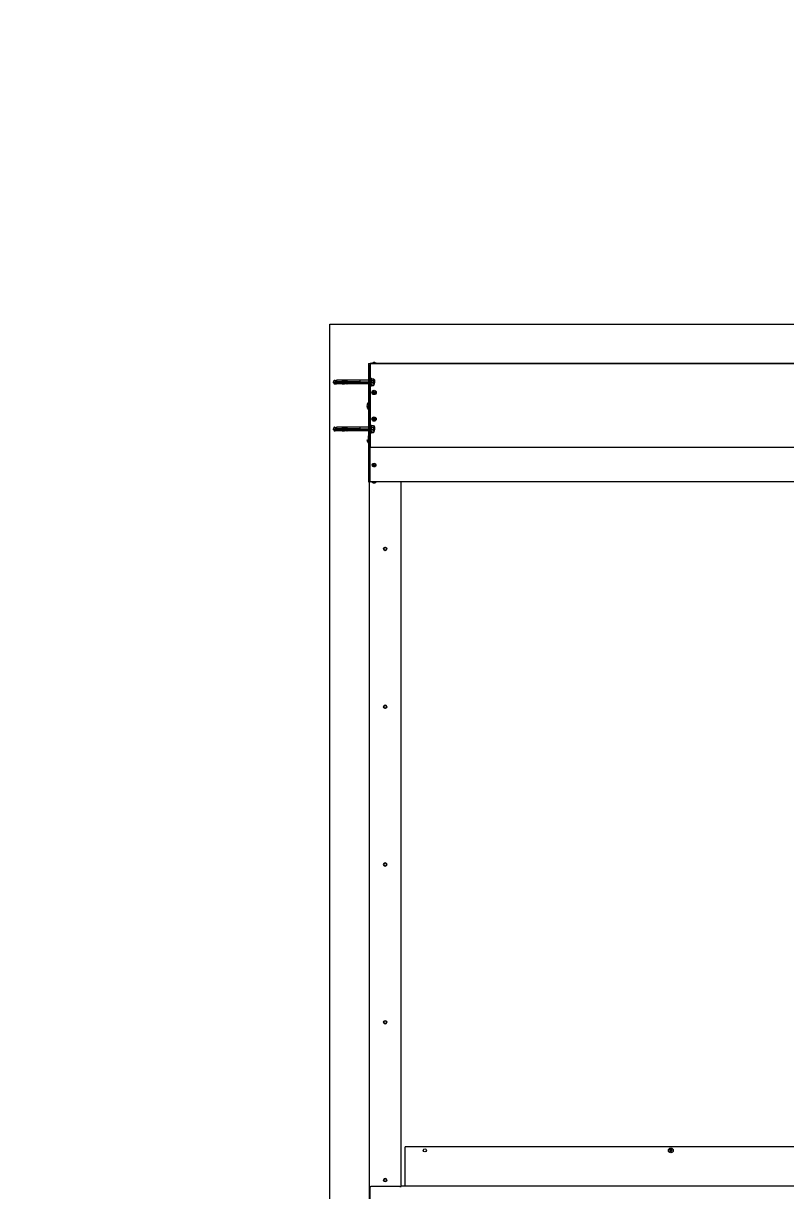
# Model space of a CAD drawing. Header units: millimetres. Extents: x 0 to 420, y 0 to 297.
# Drawn here: x 0 to 128.9, y 99.7 to 297 of the extents above; entities that cross this region are included whole.
import ezdxf

# ---------------------------------------------------------------- set-up
doc = ezdxf.new("R2010")
doc.units = ezdxf.units.MM
for name, pattern in [('K5LT_AXLED', [19.5, 15, -1.5, 1.5, -1.5]), ('K5LT_THIN', [0]), ('K5LT_THIN_INCLUDED_TO_HATCHING', [0])]:
    doc.linetypes.add(name, pattern=pattern)
doc.layers.add('Системный слой', color=7, linetype='Continuous')
doc.styles.add('KDIMTEXTSTYLE', font='GOST_AU.SHX', dxfattribs={"width": 0.96, "oblique": 15, "height": 5})
doc.dimstyles.new('KDIMSTYLE (0.07)', dxfattribs={"dimtxt": 5, "dimasz": 1, "dimexe": 2, "dimexo": 0, "dimgap": 1, "dimtad": 1, "dimlfac": 15, "dimtxsty": 'KDIMTEXTSTYLE', "dimsah": 1, "dimcen": 0, "dimdle": 1, "dimadec": 0, "dimazin": 0, "dimtfac": 0.667, "dimtmove": 0, "dimatfit": 3, "dimfxl": 1, "dimtvp": 1, "dimtolj": 1, "dimtzin": 0, "dimarcsym": 0})

# ---------------------------------------------------------------- blocks, each defined once
blk = doc.blocks.new('KDIMARROW_01')
at = {"layer": 'Системный слой'}
blk.add_hatch(color=0, dxfattribs=at).paths.add_polyline_path([(0, 0), (-5, 0.66), (-4.5, 0), (-5, -0.66)])
at = {"layer": 'Системный слой', "color": 0, "linetype": 'K5LT_THIN', "lineweight": 18}
for p, q in [((-4.5, 0), (-5, 0.66)), ((-5, 0.66), (0, 0)), ((0, 0), (-5, -0.66)), ((-5, -0.66), (-4.5, 0)), ((0, 0), (-1, 0))]:
    blk.add_line(p, q, dxfattribs=at)
blk = doc.blocks.new('U4')
at = {"layer": 'Системный слой', "color": 7, "linetype": 'K5LT_THIN_INCLUDED_TO_HATCHING', "lineweight": 18}
for p, q in [((58.65, 236.37), (58.65, 237.05)), ((58.65, 237.05), (58.8, 237.05)), ((58.8, 237.05), (58.8, 236.37)), ((58.85, 236.95), (59.24, 236.95)), ((59.24, 236.95), (59.32, 236.82)), ((59.32, 236.82), (59.32, 236.37)), ((58.65, 236.37), (58.65, 235.69)), ((58.65, 235.69), (58.8, 235.69)), ((58.8, 236.66), (59.24, 236.66)), ((58.8, 235.69), (58.8, 236.37)), ((58.8, 236.08), (59.24, 236.08)), ((58.84, 235.79), (59.24, 235.79)), ((59.24, 235.79), (59.32, 235.92)), ((59.32, 235.92), (59.32, 236.37))]:
    blk.add_line(p, q, dxfattribs=at)
for centre, radius, start, end in [((58.48, 236.86), 0.376, 328.6883, 31.3117), ((59.16, 236.79), 0.157, 304.0185, 37.4223), ((57.99, 236.37), 0.858, 340.3471, 19.6529), ((58.48, 235.89), 0.376, 328.6883, 31.3117), ((58.71, 236.37), 0.603, 0, 28.5789), ((58.71, 236.37), 0.603, 331.4211, 0), ((59.16, 235.95), 0.157, 322.5777, 55.9815)]:
    blk.add_arc(centre, radius, start, end, dxfattribs=at)
blk = doc.blocks.new('U5')
at = {"layer": 'Системный слой', "color": 7, "linetype": 'K5LT_THIN_INCLUDED_TO_HATCHING', "lineweight": 18}
for p, q in [((58.65, 228.44), (58.65, 229.12)), ((58.65, 229.12), (58.8, 229.12)), ((58.8, 229.12), (58.8, 228.44)), ((58.85, 229.02), (59.24, 229.02)), ((59.24, 229.02), (59.32, 228.89)), ((59.32, 228.89), (59.32, 228.44)), ((58.65, 228.44), (58.65, 227.76)), ((58.65, 227.76), (58.8, 227.76)), ((58.8, 228.73), (59.24, 228.73)), ((58.8, 227.76), (58.8, 228.44)), ((58.8, 228.15), (59.24, 228.15)), ((58.84, 227.86), (59.24, 227.86)), ((59.24, 227.86), (59.32, 227.99)), ((59.32, 227.99), (59.32, 228.44))]:
    blk.add_line(p, q, dxfattribs=at)
for centre, radius, start, end in [((58.48, 228.92), 0.376, 328.6883, 31.3117), ((59.16, 228.86), 0.157, 304.0185, 37.4223), ((57.99, 228.44), 0.858, 340.3471, 19.6529), ((58.48, 227.95), 0.376, 328.6883, 31.3117), ((58.71, 228.44), 0.603, 0, 28.5789), ((58.71, 228.44), 0.603, 331.4211, 0), ((59.16, 228.02), 0.157, 322.5777, 55.9815)]:
    blk.add_arc(centre, radius, start, end, dxfattribs=at)

msp = doc.modelspace()

# ---------------------------------------------------------------- linework, layer by layer
at = {"layer": 'Системный слой', "color": 7, "linetype": 'K5LT_THIN', "lineweight": 18}
for p, q in [((51.85017, 246.1808), (225.5835, 246.1808)), ((51.85017, 93.7808), (51.85017, 246.1808)), ((58.3835, 239.51413), (58.3835, 225.3808)), ((58.3835, 239.51413), (58.65017, 239.51413)), ((58.65017, 239.51413), (218.7835, 239.51413)), ((58.65017, 239.51413), (58.65017, 225.3808)), ((218.7835, 239.49413), (58.65017, 239.49413)), ((58.65017, 225.44916), (58.65017, 239.2808)), ((58.95017, 239.54747), (59.6835, 239.54747)), ((58.95017, 239.51413), (58.95017, 239.54747)), ((58.95017, 239.51413), (59.6835, 239.51413)), ((59.07017, 239.57882), (59.5635, 239.57882)), ((59.25432, 239.67282), (59.25432, 239.66333)), ((59.26995, 239.6776), (59.26995, 239.66439)), ((59.2768, 239.67282), (59.2768, 239.66757)), ((59.31195, 239.6776), (59.31195, 239.67657)), ((59.36372, 239.6776), (59.36372, 239.67088)), ((59.38627, 239.67282), (59.38627, 239.66276)), ((59.6835, 239.51413), (59.6835, 239.54747)), ((53.96385, 236.66892), (54.33769, 236.66892)), ((53.96385, 236.07326), (54.33769, 236.07326)), ((53.9757, 236.59421), (54.33769, 236.59421)), ((53.9757, 236.56454), (54.33769, 236.56454)), ((53.9757, 236.17764), (54.33769, 236.17764)), ((53.9757, 236.14797), (54.33769, 236.14797)), ((54.71153, 236.66892), (54.33769, 236.66892)), ((54.69968, 236.59421), (54.33769, 236.59421)), ((54.69968, 236.56454), (54.33769, 236.56454)), ((54.69968, 236.17764), (54.33769, 236.17764)), ((54.69968, 236.14797), (54.33769, 236.14797)), ((54.71153, 236.07326), (54.33769, 236.07326)), ((56.95314, 236.62196), (56.97981, 236.62196)), ((56.95314, 236.12022), (56.97981, 236.12022)), ((59.1835, 236.63776), (59.1147, 236.63776)), ((59.1147, 236.37109), (59.1835, 236.37109)), ((59.31684, 236.68468), (59.3835, 236.68468)), ((59.31684, 236.05751), (59.3835, 236.05751)), ((58.33525, 232.94747), (58.3835, 232.94747)), ((58.33525, 232.94747), (58.33525, 231.74747)), ((59.20798, 234.5927), (59.24298, 234.60836)), ((59.22703, 234.5501), (59.20798, 234.5927)), ((59.26203, 234.56576), (59.22703, 234.5501)), ((59.25595, 234.56303), (59.23689, 234.60563)), ((59.24298, 234.60836), (59.2728, 234.63265)), ((59.25111, 234.70563), (59.29371, 234.72469)), ((59.26676, 234.67064), (59.25111, 234.70563)), ((59.30002, 234.57179), (59.26203, 234.56576)), ((59.26404, 234.67672), (59.30664, 234.69578)), ((59.2728, 234.63265), (59.26676, 234.67064)), ((59.29371, 234.72469), (59.30936, 234.68969)), ((59.32431, 234.54197), (59.30002, 234.57179)), ((59.30936, 234.68969), (59.33366, 234.65987)), ((59.33997, 234.50697), (59.32431, 234.54197)), ((59.36963, 234.55494), (59.32704, 234.53589)), ((59.33366, 234.65987), (59.37164, 234.66591)), ((59.38257, 234.52603), (59.33997, 234.50697)), ((59.3907, 234.62331), (59.36088, 234.59901)), ((59.36088, 234.59901), (59.36691, 234.56103)), ((59.36691, 234.56103), (59.38257, 234.52603)), ((59.37164, 234.66591), (59.40664, 234.68156)), ((59.38726, 234.64733), (59.37773, 234.66863)), ((59.38726, 234.64733), (59.39678, 234.62603)), ((59.4257, 234.63896), (59.3907, 234.62331)), ((59.41617, 234.66026), (59.40664, 234.68156)), ((59.41617, 234.66026), (59.4257, 234.63896)), ((58.33525, 231.74747), (58.3835, 231.74747)), ((59.20798, 230.0927), (59.24298, 230.10836)), ((59.22703, 230.0501), (59.20798, 230.0927)), ((59.26203, 230.06576), (59.22703, 230.0501)), ((59.25595, 230.06303), (59.23689, 230.10563)), ((59.24298, 230.10836), (59.2728, 230.13265)), ((59.25111, 230.20563), (59.29371, 230.22469)), ((59.26676, 230.17064), (59.25111, 230.20563)), ((59.30002, 230.07179), (59.26203, 230.06576)), ((59.26404, 230.17672), (59.30664, 230.19578)), ((59.2728, 230.13265), (59.26676, 230.17064)), ((59.29371, 230.22469), (59.30936, 230.18969)), ((59.32431, 230.04197), (59.30002, 230.07179)), ((59.30936, 230.18969), (59.33366, 230.15987)), ((59.33997, 230.00697), (59.32431, 230.04197)), ((59.36963, 230.05494), (59.32704, 230.03589)), ((59.33366, 230.15987), (59.37164, 230.16591)), ((59.38257, 230.02603), (59.33997, 230.00697)), ((59.3907, 230.12331), (59.36088, 230.09901)), ((59.36088, 230.09901), (59.36691, 230.06103)), ((59.36691, 230.06103), (59.38257, 230.02603)), ((59.37164, 230.16591), (59.40664, 230.18156)), ((59.38726, 230.14733), (59.37773, 230.16863)), ((59.38726, 230.14733), (59.39678, 230.12603)), ((59.4257, 230.13896), (59.3907, 230.12331)), ((59.41617, 230.16026), (59.40664, 230.18156)), ((59.41617, 230.16026), (59.4257, 230.13896)), ((53.96385, 228.73661), (54.33769, 228.73661)), ((53.96385, 228.14095), (54.33769, 228.14095)), ((53.9757, 228.6619), (54.33769, 228.6619)), ((53.9757, 228.63223), (54.33769, 228.63223)), ((53.9757, 228.24533), (54.33769, 228.24533)), ((53.9757, 228.21566), (54.33769, 228.21566)), ((54.71153, 228.73661), (54.33769, 228.73661)), ((54.69968, 228.6619), (54.33769, 228.6619)), ((54.69968, 228.63223), (54.33769, 228.63223)), ((54.69968, 228.24533), (54.33769, 228.24533)), ((54.69968, 228.21566), (54.33769, 228.21566)), ((54.71153, 228.14095), (54.33769, 228.14095)), ((56.95314, 228.68965), (56.97981, 228.68965)), ((56.95314, 228.18791), (56.97981, 228.18791)), ((58.33525, 227.2808), (58.33525, 226.0808)), ((59.1835, 228.70545), (59.1147, 228.70545)), ((59.1147, 228.43878), (59.1835, 228.43878)), ((59.31684, 228.75237), (59.3835, 228.75237)), ((59.31684, 228.1252), (59.3835, 228.1252)), ((58.33525, 226.0808), (58.3835, 226.0808)), ((58.3835, 225.3808), (58.65017, 225.3808)), ((58.3835, 225.3808), (58.3835, 219.51413)), ((58.65017, 225.3808), (218.7835, 225.3808)), ((58.65017, 225.3808), (58.65017, 225.36232)), ((58.65017, 225.29831), (58.65017, 225.36232)), ((58.65017, 219.55662), (58.65017, 225.29831)), ((58.95017, 222.32943), (58.95017, 222.353)), ((59.23879, 222.27851), (59.21172, 222.27386)), ((59.24449, 222.25256), (59.24449, 222.28469)), ((59.27104, 222.2295), (59.27104, 222.27998)), ((59.29674, 222.25067), (59.27104, 222.26171)), ((59.29674, 222.20911), (59.28029, 222.17369)), ((59.3002, 222.2547), (59.29674, 222.25067)), ((59.29674, 222.20911), (59.29674, 222.25067)), ((59.32802, 222.27348), (59.3002, 222.2547)), ((59.3002, 222.18963), (59.3002, 222.2547)), ((59.32802, 222.20503), (59.32802, 222.27348)), ((59.36263, 222.26637), (59.32802, 222.27348)), ((59.36263, 222.24532), (59.36263, 222.30787)), ((59.36496, 222.20082), (59.36496, 222.24377)), ((59.37066, 222.22187), (59.37066, 222.24007)), ((59.37066, 222.22187), (59.39773, 222.19398)), ((59.37337, 222.27482), (59.37337, 222.30364)), ((59.39327, 222.30522), (59.37683, 222.30235)), ((59.6835, 222.32943), (59.6835, 222.353)), ((58.3835, 219.51413), (58.65017, 219.51413)), ((58.51684, 100.44747), (58.51684, 219.51413)), ((58.57017, 100.44747), (58.57017, 219.51413)), ((58.65017, 219.49413), (58.65017, 219.55662)), ((218.7835, 219.49413), (58.65017, 219.49413)), ((58.95017, 219.49413), (58.95017, 219.4608)), ((59.13988, 219.49413), (58.95017, 219.49413)), ((59.13988, 219.4608), (58.95017, 219.4608)), ((59.19779, 219.42944), (59.07017, 219.42944)), ((59.6835, 219.49413), (59.13988, 219.49413)), ((59.6835, 219.4608), (59.13988, 219.4608)), ((59.5635, 219.42944), (59.19779, 219.42944)), ((59.26239, 219.33544), (59.26239, 219.34485)), ((59.27156, 219.33066), (59.27156, 219.34495)), ((59.30373, 219.33066), (59.30373, 219.33532)), ((59.36212, 219.33066), (59.36212, 219.33452)), ((59.38982, 219.33544), (59.38982, 219.34178)), ((59.6835, 219.49413), (59.6835, 219.4608)), ((63.9035, 100.44747), (63.9035, 219.49413)), ((212.83684, 107.12864), (64.57017, 107.12864)), ((64.57017, 105.79824), (64.57017, 107.12864)), ((109.29788, 106.55387), (109.4352, 106.53414)), ((109.33789, 106.64973), (109.44849, 106.56598)), ((109.39498, 106.6288), (109.46922, 106.55733)), ((109.4352, 106.53414), (109.44849, 106.56598)), ((109.45593, 106.52549), (109.4352, 106.53414)), ((109.44849, 106.56598), (109.46922, 106.55733)), ((109.46291, 106.62309), (109.49089, 106.55501)), ((109.46922, 106.55733), (109.49089, 106.55501)), ((109.49089, 106.55501), (109.50467, 106.5719)), ((109.50719, 106.67492), (109.50467, 106.5719)), ((109.50467, 106.5719), (109.51332, 106.59263)), ((109.53306, 106.72994), (109.51332, 106.59263)), ((109.51332, 106.59263), (109.54516, 106.57933)), ((109.60227, 106.56492), (109.53419, 106.53693)), ((109.53651, 106.55861), (109.53419, 106.53693)), ((109.53419, 106.53693), (109.55108, 106.52316)), ((109.60798, 106.63285), (109.53651, 106.55861)), ((109.54516, 106.57933), (109.53651, 106.55861)), ((109.62891, 106.68993), (109.54516, 106.57933)), ((64.57017, 105.75126), (64.57017, 105.79824)), ((64.57017, 100.77752), (64.57017, 105.75126)), ((109.35291, 106.52801), (109.45593, 106.52549)), ((109.3781, 106.35871), (109.46185, 106.46931)), ((109.39903, 106.41579), (109.4705, 106.49003)), ((109.40474, 106.48373), (109.47282, 106.51171)), ((109.47282, 106.51171), (109.45593, 106.52549)), ((109.46185, 106.46931), (109.4705, 106.49003)), ((109.49369, 106.45602), (109.46185, 106.46931)), ((109.4705, 106.49003), (109.47282, 106.51171)), ((109.47395, 106.3187), (109.49369, 106.45602)), ((109.50234, 106.47674), (109.49369, 106.45602)), ((109.49982, 106.37372), (109.50234, 106.47674)), ((109.51612, 106.49364), (109.50234, 106.47674)), ((109.53779, 106.49131), (109.51612, 106.49364)), ((109.5441, 106.42555), (109.51612, 106.49364)), ((109.61203, 106.41984), (109.53779, 106.49131)), ((109.55852, 106.48266), (109.53779, 106.49131)), ((109.55108, 106.52316), (109.57181, 106.5145)), ((109.6541, 106.52063), (109.55108, 106.52316)), ((109.57181, 106.5145), (109.55852, 106.48266)), ((109.66912, 106.39891), (109.55852, 106.48266)), ((109.70913, 106.49477), (109.57181, 106.5145)), ((64.57017, 100.46197), (64.57017, 100.77752)), ((58.51684, 100.44747), (58.54051, 100.44747)), ((58.54051, 100.44747), (58.57017, 100.44747)), ((58.57017, 100.44747), (58.7835, 100.44747)), ((63.69017, 100.44747), (58.7835, 100.44747)), ((63.69017, 100.44747), (63.9035, 100.44747)), ((63.9035, 100.54197), (64.57017, 100.54197)), ((212.83684, 100.46197), (64.57017, 100.46197))]:
    msp.add_line(p, q, dxfattribs=at)
at = {"layer": 'Системный слой', "color": 7, "linetype": 'K5LT_THIN_INCLUDED_TO_HATCHING', "lineweight": 18}
for p, q in [((59.31684, 236.73776), (59.3835, 236.73776)), ((59.3835, 236.73776), (59.3835, 236.37109)), ((52.51093, 236.37109), (52.51093, 236.58442)), ((52.51093, 236.37109), (52.51093, 236.15776)), ((52.6176, 236.69109), (52.72427, 236.69109)), ((52.6176, 236.05109), (52.72427, 236.05109)), ((52.72427, 236.69109), (52.96599, 236.64577)), ((52.72427, 236.69109), (52.72427, 236.37109)), ((52.72427, 236.05109), (52.72427, 236.37109)), ((52.72427, 236.05109), (52.96599, 236.09641)), ((56.96484, 236.69109), (52.97769, 236.69109)), ((52.97769, 236.69109), (52.97769, 236.37109)), ((53.83347, 236.39776), (52.97769, 236.39776)), ((52.97769, 236.05109), (52.97769, 236.37109)), ((53.83347, 236.34442), (52.97769, 236.34442)), ((56.96484, 236.05109), (52.97769, 236.05109)), ((54.69769, 236.51776), (53.97769, 236.51776)), ((54.69769, 236.51047), (53.97769, 236.51047)), ((54.69769, 236.23171), (53.97769, 236.23171)), ((54.69769, 236.22442), (53.97769, 236.22442)), ((56.96484, 236.39776), (54.84191, 236.39776)), ((56.96484, 236.34442), (54.84191, 236.34442)), ((56.95314, 236.66442), (56.97981, 236.66442)), ((56.95314, 236.07776), (56.97981, 236.07776)), ((56.96484, 236.05109), (56.96484, 236.69109)), ((56.96484, 236.37109), (56.96484, 236.39776)), ((56.96484, 236.37109), (56.96484, 236.34442)), ((56.97981, 236.05109), (56.97981, 236.69109)), ((58.43684, 236.69109), (56.97981, 236.69109)), ((56.97981, 236.39776), (58.43684, 236.39776)), ((56.97981, 236.34442), (58.43684, 236.34442)), ((58.43684, 236.05109), (56.97981, 236.05109)), ((59.31684, 236.00442), (59.3835, 236.00442)), ((59.3835, 236.00442), (59.3835, 236.37109)), ((52.51093, 228.43878), (52.51093, 228.65212)), ((52.51093, 228.43878), (52.51093, 228.22545)), ((52.6176, 228.75878), (52.72427, 228.75878)), ((52.6176, 228.11878), (52.72427, 228.11878)), ((52.72427, 228.75878), (52.96599, 228.71346)), ((52.72427, 228.75878), (52.72427, 228.43878)), ((52.72427, 228.11878), (52.72427, 228.43878)), ((52.72427, 228.11878), (52.96599, 228.16411)), ((56.96484, 228.75878), (52.97769, 228.75878)), ((52.97769, 228.75878), (52.97769, 228.43878)), ((53.83347, 228.46545), (52.97769, 228.46545)), ((52.97769, 228.11878), (52.97769, 228.43878)), ((53.83347, 228.41212), (52.97769, 228.41212)), ((56.96484, 228.11878), (52.97769, 228.11878)), ((54.69769, 228.58545), (53.97769, 228.58545)), ((54.69769, 228.57817), (53.97769, 228.57817)), ((54.69769, 228.2994), (53.97769, 228.2994)), ((54.69769, 228.29212), (53.97769, 228.29212)), ((56.96484, 228.46545), (54.84191, 228.46545)), ((56.96484, 228.41212), (54.84191, 228.41212)), ((56.95314, 228.73212), (56.97981, 228.73212)), ((56.95314, 228.14545), (56.97981, 228.14545)), ((56.96484, 228.11878), (56.96484, 228.75878)), ((56.96484, 228.43878), (56.96484, 228.46545)), ((56.96484, 228.43878), (56.96484, 228.41212)), ((56.97981, 228.11878), (56.97981, 228.75878)), ((58.43684, 228.75878), (56.97981, 228.75878)), ((56.97981, 228.46545), (58.43684, 228.46545)), ((56.97981, 228.41212), (58.43684, 228.41212)), ((58.43684, 228.11878), (56.97981, 228.11878)), ((59.31684, 228.80545), (59.3835, 228.80545)), ((59.31684, 228.07212), (59.3835, 228.07212)), ((59.3835, 228.80545), (59.3835, 228.43878)), ((59.3835, 228.07212), (59.3835, 228.43878))]:
    msp.add_line(p, q, dxfattribs=at)
at = {"layer": 'Системный слой', "color": 30, "linetype": 'K5LT_AXLED', "lineweight": 18, "true_color": 0xff8000}
for p, q in [((52.34208, 236.37109), (56.96484, 236.37109)), ((56.96484, 236.37109), (58.3835, 236.37109)), ((58.3835, 236.37109), (59.49877, 236.37109)), ((52.34208, 228.43878), (56.96484, 228.43878)), ((56.96484, 228.43878), (58.3835, 228.43878)), ((58.3835, 228.43878), (59.49877, 228.43878))]:
    msp.add_line(p, q, dxfattribs=at)
at = {"layer": 'Системный слой', "color": 7, "linetype": 'K5LT_THIN', "lineweight": 18}
for centre, radius in [((59.31684, 234.61583), 0.36667), ((59.31684, 234.61583), 0.24667), ((59.31684, 230.11583), 0.36667), ((59.31684, 230.11583), 0.24667), ((61.1835, 208.1808), 0.26667), ((61.1835, 181.51413), 0.26667), ((61.1835, 154.84747), 0.26667), ((61.1835, 128.1808), 0.26667), ((67.9035, 106.52432), 0.26667), ((109.5035, 106.52432), 0.4), ((61.1835, 101.51413), 0.26667)]:
    msp.add_circle(centre, radius, dxfattribs=at)
for centre, radius, start, end in [((59.31684, 238.38952), 1.21461, 101.7173249, 107.5705974), ((59.31684, 239.33149), 0.34931, 98.3000418, 134.9225195), ((59.31684, 239.33149), 0.34931, 45.0774805, 81.6999582), ((59.31684, 238.38952), 1.21461, 72.4294026, 78.2826751), ((53.96385, 236.62266), 0.04627, 90, 180), ((53.9757, 236.62266), 0.05812, 180, 270), ((53.9757, 236.11952), 0.05812, 90, 180), ((53.96385, 236.11953), 0.04627, 180, 270), ((53.97735, 236.63277), 0.03859, 110.477241, 267.54807), ((53.97735, 236.10941), 0.03859, 92.45193, 249.522759), ((54.69803, 236.63277), 0.03859, 272.45193, 69.522759), ((54.69968, 236.62266), 0.05812, 270, 0), ((54.69968, 236.11952), 0.05812, 0, 90), ((54.69803, 236.10941), 0.03859, 290.477241, 87.54807), ((54.71153, 236.62266), 0.04627, 0, 90), ((54.71153, 236.11953), 0.04627, 270, 0), ((59.05017, 232.34747), 0.93333, 139.9947991, 180), ((59.05017, 232.34747), 0.93333, 180, 220.0052009), ((53.96385, 228.69035), 0.04627, 90, 180), ((53.9757, 228.69035), 0.05812, 180, 270), ((53.9757, 228.18722), 0.05812, 90, 180), ((53.96385, 228.18722), 0.04627, 180, 270), ((53.97735, 228.70046), 0.03859, 110.477241, 267.54807), ((53.97735, 228.17711), 0.03859, 92.45193, 249.522759), ((54.69803, 228.70046), 0.03859, 272.45193, 69.522759), ((54.69968, 228.69035), 0.05812, 270, 0), ((54.69968, 228.18722), 0.05812, 0, 90), ((54.69803, 228.17711), 0.03859, 290.477241, 87.54807), ((54.71153, 228.69035), 0.04627, 0, 90), ((54.71153, 228.18722), 0.04627, 270, 0), ((59.05017, 226.6808), 0.93333, 180, 220.0052009), ((59.31684, 220.61874), 1.21461, 252.4294026, 258.2826751), ((59.31684, 219.67678), 0.34931, 225.0774805, 260.2943885), ((59.31684, 219.67678), 0.34931, 279.7056115, 314.9225195), ((59.31684, 220.61874), 1.21461, 281.7173249, 287.5705974), ((61.1835, 208.1808), 0.26, 90, 270), ((61.1835, 208.1808), 0.22667, 90, 270), ((61.1835, 208.1808), 0.26, 270, 90), ((61.1835, 208.1808), 0.22667, 270, 90), ((61.1835, 181.51413), 0.26, 90, 270), ((61.1835, 181.51413), 0.22667, 90, 270), ((61.1835, 181.51413), 0.26, 270, 90), ((61.1835, 181.51413), 0.22667, 270, 90), ((61.1835, 154.84747), 0.26, 90, 270), ((61.1835, 154.84747), 0.22667, 90, 270), ((61.1835, 154.84747), 0.26, 270, 90), ((61.1835, 154.84747), 0.22667, 270, 90), ((61.1835, 128.1808), 0.26, 90, 270), ((61.1835, 128.1808), 0.22667, 90, 270), ((61.1835, 128.1808), 0.26, 270, 90), ((61.1835, 128.1808), 0.22667, 270, 90), ((61.1835, 101.51413), 0.26, 90, 270), ((61.1835, 101.51413), 0.22667, 90, 270), ((61.1835, 101.51413), 0.26, 270, 90), ((61.1835, 101.51413), 0.22667, 270, 90)]:
    msp.add_arc(centre, radius, start, end, dxfattribs=at)
at = {"layer": 'Системный слой', "color": 7, "linetype": 'K5LT_THIN_INCLUDED_TO_HATCHING', "lineweight": 18}
for centre, radius, start, end in [((52.6176, 236.58442), 0.10667, 90, 180), ((52.6176, 236.15776), 0.10667, 180, 270), ((53.97769, 236.37109), 0.14667, 90, 169.5243183), ((53.97319, 236.3676), 0.14294, 88.1972626, 167.8216502), ((53.97769, 236.37109), 0.14667, 190.4756817, 270), ((53.97319, 236.37458), 0.14294, 192.1783498, 271.8027374), ((54.69769, 236.37109), 0.14667, 10.4756817, 90), ((54.70219, 236.3676), 0.14294, 12.1783498, 91.8027374), ((54.69769, 236.37109), 0.14667, 270, 349.5243183), ((54.70219, 236.37458), 0.14294, 268.1972626, 347.8216502), ((52.6176, 228.65212), 0.10667, 90, 180), ((52.6176, 228.22545), 0.10667, 180, 270), ((53.97769, 228.43878), 0.14667, 90, 169.5243183), ((53.97319, 228.43529), 0.14294, 88.1972626, 167.8216502), ((53.97769, 228.43878), 0.14667, 190.4756817, 270), ((53.97319, 228.44227), 0.14294, 192.1783498, 271.8027374), ((54.69769, 228.43878), 0.14667, 10.4756817, 90), ((54.70219, 228.43529), 0.14294, 12.1783498, 91.8027374), ((54.69769, 228.43878), 0.14667, 270, 349.5243183), ((54.70219, 228.44227), 0.14294, 268.1972626, 347.8216502)]:
    msp.add_arc(centre, radius, start, end, dxfattribs=at)
at = {"layer": 'Системный слой', "color": 7, "linetype": 'K5LT_THIN', "lineweight": 18}
for centre, major_axis, ratio, start_param, end_param in [((59.29872, 239.33149), (0, 0.34853), 0.629905977, 0.20360569, 0.317518589), ((59.27951, 239.33149), (0, 0.34691), 0.406318311, 0.067851819, 0.179636328), ((59.28374, 239.33149), (0, 0.34691), 0.586194116, 0.067851819, 0.085309363), ((59.33496, 239.33149), (0, 0.34853), 0.629905977, 0.20360569, 0.31751859), ((59.33154, 239.33149), (0, 0.34853), 0.776671398, 0.20360569, 0.229512127), ((59.33344, 239.33149), (0, 0.34691), 0.913731596, 0.067851819, 0.179636328), ((59.34079, 239.33149), (0, 0.34691), 0.810170635, 0.067851819, 0.179636327), ((59.29289, 239.33149), (0, 0.34691), 0.810170635, 6.197875936, 6.215333489), ((59.30024, 239.33149), (0, 0.34691), 0.913731596, 6.10354898, 6.215333489), ((59.30214, 239.33149), (0, 0.34853), 0.776671398, 5.965666719, 6.079579617), ((59.34994, 239.33149), (0, 0.34691), 0.586194116, -0.085309363, -0.067851819), ((59.34994, 239.33149), (0, 0.34691), 0.586194116, 6.10354898, 6.197875944), ((59.33154, 239.33149), (0, 0.34853), 0.776671398, 5.965666718, 6.079579617), ((59.31684, 222.353), (0.36667, 0), 0.707106781, 0, 3.141592654), ((59.31684, 222.32943), (0.36667, 0), 0.707106781, 0, 3.141592654), ((59.31684, 222.32943), (0.36667, 0), 0.707106781, 3.141592654, 5.737363245), ((59.30473, 222.46805), (0.26439, -0.2271), 0.604364753, 4.873697434, 4.987610333), ((59.32895, 222.49625), (0.26439, -0.2271), 0.604364753, 4.873697435, 4.987610333), ((59.2969, 222.49072), (-0.13754, -0.32025), 0.367073897, 0.546060923, 0.659973821), ((59.28728, 222.46221), (0.19403, -0.28758), 0.488146331, -1.124120129, -1.012335621), ((59.27761, 222.49021), (-0.06983, -0.33981), 0.197322488, 0.626024186, 0.737808695), ((59.32824, 222.50989), (0.32087, -0.13187), 0.679016815, 4.8048859, 4.916670409), ((59.33678, 222.47359), (-0.13754, -0.32025), 0.367073897, 0.546060922, 0.659973822), ((59.34504, 222.46125), (0.20655, 0.27872), 0.511579085, 3.928537234, 4.040321742), ((59.28864, 222.50305), (0.20655, 0.27872), 0.511579085, 4.17602538, 4.287809888), ((59.30544, 222.45441), (0.32087, -0.13187), 0.679016815, -1.230811261, -1.119026752), ((59.2969, 222.49072), (0.13754, 0.32025), 0.367073897, 4.208777855, 4.322690754), ((59.35607, 222.47409), (0.06983, 0.33981), 0.197322488, 4.015104986, 4.126889495), ((59.34639, 222.50209), (0.19403, -0.28758), 0.488146331, -0.876631984, -0.764847475), ((59.30473, 222.46805), (0.26439, -0.2271), 0.604364753, -0.888363594, -0.774450695), ((59.33678, 222.47359), (0.13754, 0.32025), 0.367073897, 4.208777855, 4.322690753), ((59.32895, 222.49625), (0.26439, -0.2271), 0.604364753, -0.888363594, -0.774450695), ((59.31684, 222.32943), (0.36667, 0), 0.707106781, 5.737363245, 6.283185307), ((59.2964, 219.67678), (0, -0.34853), 0.482624716, -0.317518589, -0.20360569), ((59.2885, 219.67678), (0, -0.34691), 0.720231691, 6.160613745, 6.215333489), ((59.27716, 219.67678), (0, -0.34691), 0.238322377, -0.179636327, -0.067851819), ((59.32657, 219.67678), (0, -0.34691), 0.971186102, 6.119153227, 6.215333489), ((59.33727, 219.67678), (0, -0.34853), 0.482624716, -0.317518589, -0.20360569), ((59.34626, 219.67678), (0, -0.34691), 0.693733602, 6.10354898, 6.215333489), ((59.28741, 219.67678), (0, -0.34691), 0.693733602, 0.067851819, 0.122566643), ((59.3071, 219.67678), (0, -0.34691), 0.971186102, 0.067851819, 0.179636327), ((59.34518, 219.67678), (0, -0.34691), 0.720231691, 0.067851819, 0.122571562), ((59.30558, 219.67678), (0, -0.34853), 0.875827257, 0.20360569, 0.31751859), ((59.34518, 219.67678), (0, -0.34691), 0.720231691, 0.122571562, 0.179636328), ((59.3281, 219.67678), (0, -0.34853), 0.875827257, 0.20360569, 0.317518589), ((109.64, 106.46734), (-0.24765, -0.5933), 0.544695749, 4.631522193, 4.793255767), ((109.52385, 106.57306), (0.61323, -0.25597), 0.165391562, 4.404879518, 4.499505791), ((109.48316, 106.47558), (-0.61323, 0.25597), 0.165391562, -1.357913138, -1.263286864), ((109.55224, 106.50398), (-0.25597, -0.61323), 0.165391562, 4.404879518, 4.499505791), ((109.44653, 106.38783), (-0.5933, 0.24765), 0.544695749, 4.71238898, 4.793255767), ((109.44653, 106.38783), (-0.5933, 0.24765), 0.544695749, 4.631522193, 4.71238898), ((109.45477, 106.54467), (0.25597, 0.61323), 0.165391562, -1.357913138, -1.263286864), ((109.55224, 106.50398), (-0.25597, -0.61323), 0.165391562, -1.357913138, -1.263286864), ((109.56048, 106.66082), (0.5933, -0.24765), 0.544695749, 4.631522193, 4.793255767), ((109.45477, 106.54467), (0.25597, 0.61323), 0.165391562, 4.404879518, 4.499505791), ((109.52385, 106.57306), (0.61323, -0.25597), 0.165391562, -1.357913138, -1.263286864), ((109.48316, 106.47558), (-0.61323, 0.25597), 0.165391562, 4.404879518, 4.499505791), ((109.36701, 106.5813), (0.24765, 0.5933), 0.544695749, 4.631522193, 4.793255767)]:
    msp.add_ellipse(centre, major_axis=major_axis, ratio=ratio, start_param=start_param, end_param=end_param, dxfattribs=at)
msp.add_ellipse((59.31684, 222.30726), major_axis=(0.24667, 0), ratio=0.707106781, dxfattribs=at)
for points, knots in [([(59.26642, 239.6626), (59.26383, 239.6629), (59.2586, 239.66318), (59.25164, 239.66343), (59.24548, 239.66342), (59.24013, 239.66327), (59.23507, 239.663), (59.2318, 239.66275), (59.23017, 239.6626)], [0, 0, 0, 0, 2.011266968, 3.776311062, 5.243227476, 6.555375922, 7.790331829, 9, 9, 9, 9]), ([(59.41605, 239.6626), (59.41373, 239.6629), (59.4098, 239.66318), (59.40405, 239.66343), (59.39908, 239.66342), (59.39473, 239.66327), (59.39064, 239.663), (59.38796, 239.66275), (59.38665, 239.6626)], [0, 0, 0, 0, 2.011266968, 3.776311061, 5.243227476, 6.555375922, 7.790331829, 9, 9, 9, 9]), ([(59.21172, 222.27386), (59.21367, 222.27569), (59.21686, 222.27953), (59.22161, 222.28477), (59.22571, 222.28957), (59.2293, 222.29384), (59.23266, 222.29797), (59.23487, 222.30069), (59.23595, 222.30207)], [0, 0, 0, 0, 2.011266968, 3.776311061, 5.243227476, 6.555375922, 7.790331829, 9, 9, 9, 9]), ([(59.23879, 222.27851), (59.23907, 222.2788), (59.23935, 222.27911), (59.23973, 222.2795), (59.23982, 222.2796), (59.24186, 222.28178), (59.2438, 222.28391), (59.24745, 222.288), (59.24916, 222.28996), (59.25088, 222.29195)], [5.40305696, 5.40305696, 5.40305696, 5.40305696, 5.548286698, 5.548286698, 5.598544259, 5.598544259, 6.606436451, 6.606436451, 7.494847792, 7.494847792, 7.494847792, 7.494847792]), ([(59.28029, 222.17369), (59.27741, 222.17486), (59.2717, 222.17692), (59.26403, 222.18009), (59.25725, 222.183), (59.25137, 222.18564), (59.2458, 222.18821), (59.24219, 222.18996), (59.24041, 222.19082)], [0, 0, 0, 0, 2.011266968, 3.776311061, 5.243227476, 6.555375922, 7.790331829, 9, 9, 9, 9]), ([(59.29674, 222.20911), (59.29628, 222.20927), (59.29582, 222.20945), (59.2952, 222.20967), (59.29504, 222.20973), (59.29169, 222.21098), (59.28849, 222.21222), (59.27997, 222.21565), (59.27464, 222.21793), (59.26865, 222.22065), (59.26798, 222.22095), (59.26732, 222.22126)], [5.40305696, 5.40305696, 5.40305696, 5.40305696, 5.548286698, 5.548286698, 5.598544259, 5.598544259, 6.606436451, 6.606436451, 8.285818493, 8.285818493, 8.495584711, 8.495584711, 8.495584711, 8.495584711]), ([(59.34821, 222.31413), (59.34827, 222.3141), (59.34832, 222.31408), (59.3537, 222.31163), (59.35904, 222.30933), (59.3679, 222.30573), (59.37144, 222.30435), (59.37513, 222.30297), (59.37529, 222.30291), (59.37591, 222.30269), (59.37637, 222.30251), (59.37683, 222.30235)], [6.588993433, 6.588993433, 6.588993433, 6.588993433, 6.606436451, 6.606436451, 8.285818493, 8.285818493, 9.401455996, 9.401455996, 9.451712573, 9.451712573, 9.596963951, 9.596963951, 9.596963951, 9.596963951]), ([(59.35338, 222.32235), (59.35626, 222.32075), (59.36198, 222.31831), (59.36965, 222.31477), (59.37643, 222.31188), (59.38231, 222.30944), (59.38788, 222.30726), (59.39148, 222.30587), (59.39327, 222.30522)], [0, 0, 0, 0, 2.011266968, 3.776311062, 5.243227476, 6.555375922, 7.790331829, 9, 9, 9, 9]), ([(59.38124, 222.23358), (59.38026, 222.23245), (59.37928, 222.23133), (59.37681, 222.22855), (59.37532, 222.2269), (59.37315, 222.22454), (59.37246, 222.2238), (59.37169, 222.22297), (59.37159, 222.22287), (59.37122, 222.22247), (59.37094, 222.22217), (59.37066, 222.22187)], [6.161643865, 6.161643865, 6.161643865, 6.161643865, 7.209237969, 7.209237969, 8.802823594, 8.802823594, 9.531345723, 9.531345723, 9.634819271, 9.634819271, 9.933891352, 9.933891352, 9.933891352, 9.933891352]), ([(59.40088, 219.34567), (59.40241, 219.34537), (59.40577, 219.34509), (59.41006, 219.34484), (59.4139, 219.34484), (59.41721, 219.34499), (59.42037, 219.34527), (59.42239, 219.34552), (59.4234, 219.34567)], [0, 0, 0, 0, 2.011266968, 3.776311061, 5.243227476, 6.555375922, 7.790331829, 9, 9, 9, 9])]:
    msp.add_open_spline(points, degree=3, knots=knots, dxfattribs=at)
for points in [[(59.40984, 222.2075), (59.40849, 222.20593), (59.4058, 222.20283), (59.40177, 222.19833), (59.39906, 222.19541), (59.39773, 222.19398)], [(59.40984, 222.2075), (59.41119, 222.20907), (59.41388, 222.21225), (59.41794, 222.21714), (59.42058, 222.22049), (59.42196, 222.22218)], [(59.26432, 219.34485), (59.26205, 219.34485), (59.2575, 219.34491), (59.25068, 219.34519), (59.24617, 219.34547), (59.24389, 219.34567)], [(59.26432, 219.34485), (59.2666, 219.34485), (59.27114, 219.34491), (59.27795, 219.34518), (59.2825, 219.34548), (59.28476, 219.34567)], [(109.39498, 106.6288), (109.41749, 106.62723), (109.44017, 106.62533), (109.46291, 106.62309)], [(109.46291, 106.62309), (109.47752, 106.64069), (109.49228, 106.65796), (109.50719, 106.67492)], [(109.60798, 106.63285), (109.60642, 106.61034), (109.60451, 106.58766), (109.60227, 106.56492)], [(109.60227, 106.56492), (109.61987, 106.55031), (109.63715, 106.53555), (109.6541, 106.52063)], [(109.40474, 106.48373), (109.38714, 106.49833), (109.36986, 106.51309), (109.35291, 106.52801)], [(109.39903, 106.41579), (109.40059, 106.43831), (109.4025, 106.46098), (109.40474, 106.48373)], [(109.5441, 106.42555), (109.52949, 106.40796), (109.51473, 106.39068), (109.49982, 106.37372)], [(109.61203, 106.41984), (109.58952, 106.42141), (109.56684, 106.42332), (109.5441, 106.42555)]]:
    msp.add_open_spline(points, degree=3, dxfattribs=at)

# ---------------------------------------------------------------- block references
at = {"layer": 'Системный слой'}
for name in ['U4', 'U5']:
    msp.add_blockref(name, (0, 0), dxfattribs=at)

# ---------------------------------------------------------------- dimensions: what is measured, and where the dimension line sits
at = {"layer": 'Системный слой', "color": 7}
msp.add_linear_dim(base=(58.51684, 81.96987), p1=(218.65017, 100.44747), p2=(58.51684, 100.44747), location=(99.51684, 81.96987), text='\\H5.0;\\W0.965;\\Q15;\\H5.0;\\W0.965;\\Q15;\\Q15;\\H4.00;В\\Q15;\\H5.00;', dimstyle='KDIMSTYLE (0.07)', override={"dimexo": 0, "dimblk1": 'KDIMARROW_01', "dimblk2": 'KDIMARROW_01', "dimse1": 0, "dimse2": 0, "dimclrt": 7, "dimtolj": 1}, dxfattribs=at).render()

doc.saveas('drawing.dxf')
